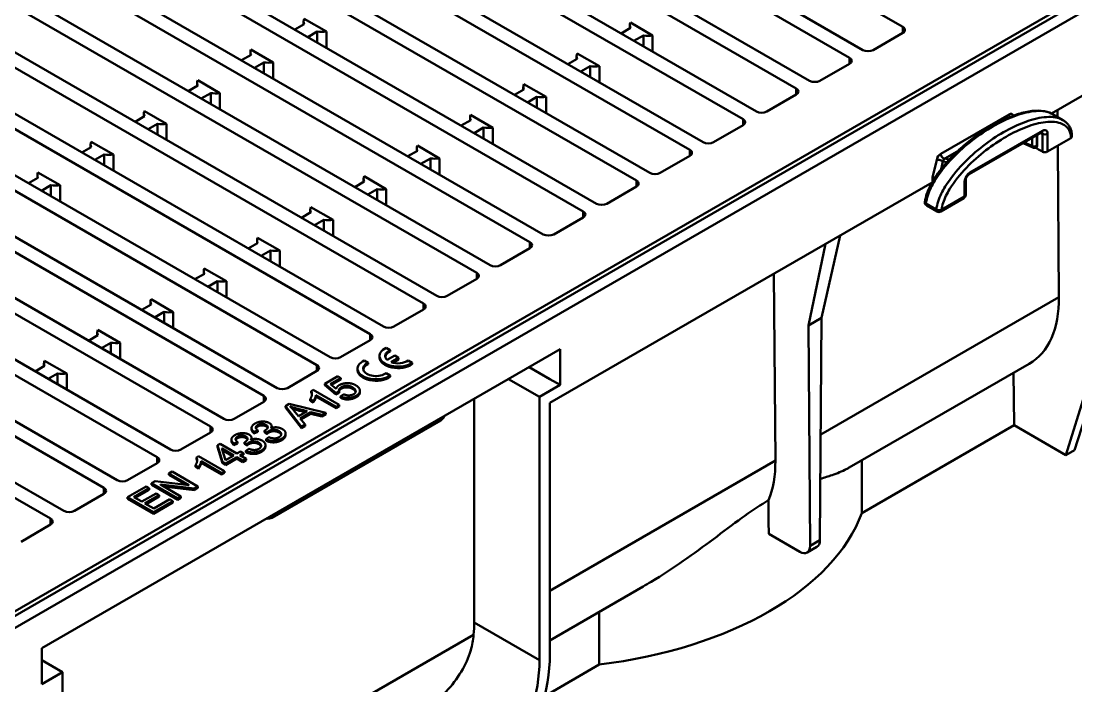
# Model space of a CAD drawing. Header units: millimetres. Extents: x 0 to 2100, y 0 to 1485.
# Drawn here: x 1287.9 to 1431.7, y 314.6 to 405.3 of the extents above; entities that cross this region are included whole.
import ezdxf

# ---------------------------------------------------------------- set-up
doc = ezdxf.new("R2010")
doc.units = ezdxf.units.MM
doc.header["$LTSCALE"] = 5
doc.layers.add('Sichtbar (ISO)', color=7, linetype='Continuous', lineweight=50)
doc.layers.add('Sichtbar schmal (ISO)', color=7, linetype='Continuous', lineweight=50)

msp = doc.modelspace()

# ---------------------------------------------------------------- linework, layer by layer
at = {"layer": 'Sichtbar (ISO)'}
for p, q in [((1278.612, 319.929), (1985.012, 727.769)), ((1278.648, 319.337), (1985.754, 727.586)), ((1280.062, 318.521), (1987.169, 726.769)), ((1428.384, 392.724), (1843.427, 632.349)), ((1343.19, 442.006), (1408.102, 404.529)), ((1402.658, 401.386), (1337.745, 438.863)), ((1335.926, 437.813), (1400.839, 400.335)), ((1395.394, 397.192), (1330.481, 434.669)), ((1328.662, 433.619), (1393.575, 396.142)), ((1388.13, 392.998), (1323.218, 430.475)), ((1321.399, 429.425), (1386.311, 391.948)), ((1380.866, 388.804), (1315.954, 426.282)), ((1314.135, 425.231), (1379.047, 387.754)), ((1373.603, 384.611), (1308.69, 422.088)), ((1306.871, 421.038), (1371.784, 383.561)), ((1366.339, 380.417), (1301.427, 417.894)), ((1299.608, 416.844), (1364.52, 379.367)), ((1359.075, 376.223), (1294.163, 413.701)), ((1292.344, 412.65), (1357.256, 375.173)), ((1351.812, 372.03), (1286.899, 409.507)), ((1285.08, 408.457), (1349.993, 370.979)), ((1277.816, 404.263), (1342.729, 366.786)), ((1344.548, 367.836), (1279.635, 405.313)), ((1325.185, 404.177), (1326.473, 404.921)), ((1326.388, 404.871), (1326.388, 405.294)), ((1326.463, 405.644), (1329.494, 403.894)), ((1370.962, 404.397), (1369.675, 403.653)), ((1370.877, 404.348), (1370.877, 404.771)), ((1370.952, 405.121), (1373.984, 403.37)), ((1326.953, 403.156), (1328.241, 403.9)), ((1328.241, 402.413), (1328.241, 403.9)), ((1329.494, 403.894), (1329.494, 401.689)), ((1372.73, 403.376), (1371.442, 402.633)), ((1372.73, 401.889), (1372.73, 403.376)), ((1373.984, 403.37), (1373.984, 401.166)), ((1408.102, 403.713), (1404.072, 401.386)), ((1319.199, 401.451), (1322.231, 399.7)), ((1270.553, 400.069), (1335.465, 362.592)), ((1337.284, 363.642), (1272.372, 401.119)), ((1317.922, 399.983), (1319.209, 400.727)), ((1319.124, 400.678), (1319.124, 401.1)), ((1363.699, 400.203), (1362.411, 399.46)), ((1363.614, 400.154), (1363.614, 400.577)), ((1363.688, 400.927), (1366.72, 399.177)), ((1319.689, 398.963), (1320.977, 399.706)), ((1320.977, 398.219), (1320.977, 399.706)), ((1322.231, 399.7), (1322.231, 397.496)), ((1365.466, 399.183), (1364.179, 398.439)), ((1365.466, 397.696), (1365.466, 399.183)), ((1366.72, 399.177), (1366.72, 396.972)), ((1400.839, 399.519), (1396.808, 397.192)), ((1311.935, 397.257), (1314.967, 395.506)), ((1263.289, 395.875), (1328.201, 358.398)), ((1330.02, 359.448), (1265.108, 396.926)), ((1310.658, 395.79), (1311.946, 396.533)), ((1311.861, 396.484), (1311.861, 396.907)), ((1356.435, 396.01), (1355.147, 395.266)), ((1356.35, 395.96), (1356.35, 396.383)), ((1356.424, 396.733), (1359.456, 394.983)), ((1312.426, 394.769), (1313.713, 395.513)), ((1313.713, 394.026), (1313.713, 395.513)), ((1314.967, 395.506), (1314.967, 393.302)), ((1358.203, 394.989), (1356.915, 394.245)), ((1358.203, 393.502), (1358.203, 394.989)), ((1359.456, 394.983), (1359.456, 392.778)), ((1393.575, 395.325), (1389.544, 392.998)), ((1304.671, 393.063), (1307.703, 391.313)), ((1429.219, 392.246), (1429.212, 393.202)), ((1256.025, 391.682), (1320.938, 354.205)), ((1322.757, 355.255), (1257.844, 392.732)), ((1303.394, 391.596), (1304.682, 392.339)), ((1304.597, 392.29), (1304.597, 392.713)), ((1305.162, 390.575), (1306.45, 391.319)), ((1306.45, 389.832), (1306.45, 391.319)), ((1307.703, 391.313), (1307.703, 389.108)), ((1349.171, 391.816), (1347.884, 391.072)), ((1349.086, 391.767), (1349.086, 392.189)), ((1349.161, 392.539), (1352.192, 390.789)), ((1429.93, 391.835), (1428.516, 392.652)), ((1350.939, 390.795), (1349.651, 390.052)), ((1350.939, 389.308), (1350.939, 390.795)), ((1352.192, 390.789), (1352.192, 388.585)), ((1386.311, 391.131), (1382.281, 388.804)), ((1417.137, 384.428), (1427.037, 390.144)), ((1315.493, 351.061), (1250.581, 388.538)), ((1297.333, 388.097), (1297.333, 388.519)), ((1297.408, 388.869), (1300.439, 387.119)), ((1425.832, 388.062), (1424.506, 388.682)), ((1426.433, 389.795), (1426.433, 388.331)), ((1427.847, 387.515), (1431.002, 389.336)), ((1248.762, 387.488), (1313.674, 350.011)), ((1296.131, 387.402), (1297.418, 388.146)), ((1297.898, 386.382), (1299.186, 387.125)), ((1299.186, 385.638), (1299.186, 387.125)), ((1300.439, 387.119), (1300.439, 384.914)), ((1341.908, 387.622), (1340.62, 386.879)), ((1341.822, 387.573), (1341.822, 387.996)), ((1341.897, 388.346), (1344.929, 386.595)), ((1426.219, 388.047), (1426.414, 387.934)), ((1426.329, 388.102), (1426.294, 388.082)), ((1429.406, 367.675), (1429.249, 388.324)), ((1343.675, 386.601), (1342.388, 385.858)), ((1343.675, 385.114), (1343.675, 386.601)), ((1344.929, 386.595), (1344.929, 384.391)), ((1379.047, 386.938), (1375.017, 384.611)), ((1308.229, 346.867), (1243.317, 384.345)), ((1290.069, 383.903), (1290.069, 384.326)), ((1290.144, 384.676), (1293.176, 382.925)), ((1334.633, 384.152), (1337.665, 382.402)), ((1241.498, 383.294), (1306.41, 345.817)), ((1288.867, 383.209), (1290.155, 383.952)), ((1290.635, 382.188), (1291.922, 382.931)), ((1291.922, 381.444), (1291.922, 382.931)), ((1293.176, 382.925), (1293.176, 380.721)), ((1334.644, 383.428), (1333.356, 382.685)), ((1334.559, 383.379), (1334.559, 383.802)), ((1359.965, 353.222), (1412.092, 383.317)), ((1371.784, 382.744), (1367.753, 380.417)), ((1416.68, 381.595), (1416.68, 383.636)), ((1336.412, 382.408), (1335.124, 381.664)), ((1336.412, 380.921), (1336.412, 382.408)), ((1337.665, 382.402), (1337.665, 380.197)), ((1300.966, 342.674), (1236.053, 380.151)), ((1327.37, 379.958), (1330.401, 378.208)), ((1412.775, 379.341), (1411.361, 380.157)), ((1413.275, 379.341), (1416.43, 381.162)), ((1234.234, 379.101), (1299.147, 341.623)), ((1327.38, 379.235), (1326.092, 378.491)), ((1327.295, 379.185), (1327.295, 379.608)), ((1364.52, 378.55), (1360.49, 376.223)), ((1329.148, 378.214), (1327.86, 377.471)), ((1329.148, 376.727), (1329.148, 378.214)), ((1330.401, 378.208), (1330.401, 376.003)), ((1293.702, 338.48), (1228.789, 375.957)), ((1320.106, 375.765), (1323.138, 374.014)), ((1399.553, 376.078), (1397.034, 364.826)), ((1226.97, 374.907), (1291.883, 337.43)), ((1320.116, 375.041), (1318.829, 374.297)), ((1320.031, 374.992), (1320.031, 375.415)), ((1357.256, 374.357), (1353.226, 372.03)), ((1395.233, 363.786), (1397.562, 374.929)), ((1321.884, 374.02), (1320.596, 373.277)), ((1321.884, 372.533), (1321.884, 374.02)), ((1323.138, 374.014), (1323.138, 371.81)), ((1312.768, 370.798), (1312.768, 371.221)), ((1312.842, 371.571), (1315.874, 369.821)), ((1312.853, 370.847), (1311.565, 370.104)), ((1314.62, 369.827), (1313.333, 369.083)), ((1314.62, 368.34), (1314.62, 369.827)), ((1315.874, 369.821), (1315.874, 367.616)), ((1349.993, 370.163), (1345.962, 367.836)), ((1390.727, 345.344), (1390.533, 370.87)), ((1305.504, 366.604), (1305.504, 367.027)), ((1305.578, 367.377), (1308.61, 365.627)), ((1305.589, 366.654), (1304.301, 365.91)), ((1307.357, 365.633), (1306.069, 364.889)), ((1307.357, 364.146), (1307.357, 365.633)), ((1308.61, 365.627), (1308.61, 363.422)), ((1342.729, 365.969), (1338.698, 363.642)), ((1397.034, 364.826), (1395.233, 363.786)), ((1397.034, 364.826), (1396.805, 334.483)), ((1298.24, 362.411), (1298.24, 362.833)), ((1298.315, 363.183), (1301.346, 361.433)), ((1395.462, 333.708), (1395.233, 363.786)), ((1298.325, 362.46), (1297.038, 361.716)), ((1300.093, 361.439), (1298.805, 360.696)), ((1300.093, 359.952), (1300.093, 361.439)), ((1301.346, 361.433), (1301.346, 359.229)), ((1335.465, 361.776), (1331.435, 359.448)), ((1290.668, 319.746), (1361.379, 360.57)), ((1338.201, 360.437), (1337.664, 360.748)), ((1338.804, 359.681), (1337.774, 359.087)), ((1338.201, 360.233), (1338.201, 360.437)), ((1339.342, 359.371), (1338.804, 359.681)), ((1361.379, 360.57), (1361.379, 355.671)), ((1291.062, 358.266), (1289.774, 357.523)), ((1290.976, 358.217), (1290.976, 358.64)), ((1291.051, 358.99), (1294.083, 357.239)), ((1335.196, 358.702), (1334.658, 359.013)), ((1335.196, 358.498), (1335.196, 358.702)), ((1336.746, 359.425), (1336.746, 359.629)), ((1338.312, 358.776), (1339.342, 359.371)), ((1339.342, 359.167), (1338.542, 358.705)), ((1339.342, 359.167), (1339.342, 359.371)), ((1341.189, 358.712), (1340.651, 359.023)), ((1341.189, 358.508), (1341.189, 358.712)), ((1425.351, 358.57), (1400.807, 344.4)), ((1292.829, 357.246), (1291.542, 356.502)), ((1292.829, 355.759), (1292.829, 357.246)), ((1294.083, 357.239), (1294.083, 355.035)), ((1328.201, 357.582), (1324.171, 355.255)), ((1329.285, 355.842), (1331.04, 356.855)), ((1331.04, 356.855), (1331.46, 356.612)), ((1333.74, 357.69), (1333.74, 357.894)), ((1338.184, 356.977), (1337.646, 357.288)), ((1338.184, 356.773), (1338.184, 356.977)), ((1359.965, 356.488), (1357.137, 358.121)), ((1423.273, 350.173), (1423.218, 357.339)), ((1330.759, 354.592), (1329.285, 355.842)), ((1329.285, 355.638), (1329.285, 355.842)), ((1330.759, 354.388), (1329.285, 355.638)), ((1331.46, 356.612), (1330.051, 355.799)), ((1330.051, 355.799), (1330.804, 355.144)), ((1331.46, 356.408), (1330.192, 355.676)), ((1331.46, 356.408), (1331.46, 356.612)), ((1358.551, 354.038), (1354.308, 356.488)), ((1361.379, 355.671), (1358.551, 354.038)), ((1361.379, 355.671), (1359.965, 356.488)), ((1434.411, 355.787), (1431.502, 346.759)), ((1327.417, 354.838), (1327.698, 355)), ((1327.417, 354.634), (1327.417, 354.838)), ((1327.698, 355), (1331.253, 352.948)), ((1330.82, 352.698), (1328.054, 354.295)), ((1328.054, 354.091), (1328.054, 354.295)), ((1330.82, 352.494), (1328.054, 354.091)), ((1331.218, 354.801), (1330.759, 354.592)), ((1331.218, 354.597), (1330.759, 354.388)), ((1330.759, 354.388), (1330.759, 354.592)), ((1331.218, 354.597), (1331.218, 354.801)), ((1331.428, 354.12), (1331.848, 354.403)), ((1331.428, 353.915), (1331.428, 354.12)), ((1334.061, 354.668), (1334.061, 354.872)), ((1358.551, 354.038), (1358.551, 318.113)), ((1430.344, 346.09), (1433.092, 355.025)), ((1320.938, 353.388), (1316.907, 351.061)), ((1323.924, 352.799), (1324.428, 353.09)), ((1326.102, 349.974), (1323.924, 352.799)), ((1323.924, 352.594), (1323.924, 352.799)), ((1326.102, 349.77), (1323.924, 352.594)), ((1324.428, 353.09), (1329.405, 351.881)), ((1324.528, 352.722), (1324.541, 352.73)), ((1324.541, 352.711), (1324.541, 352.73)), ((1327.705, 353.489), (1327.285, 353.732)), ((1327.285, 353.527), (1327.285, 353.732)), ((1327.705, 353.285), (1327.285, 353.527)), ((1327.705, 353.285), (1327.705, 353.489)), ((1331.253, 352.948), (1330.82, 352.698)), ((1331.253, 352.744), (1330.82, 352.494)), ((1330.82, 352.494), (1330.82, 352.698)), ((1331.253, 352.744), (1331.253, 352.948)), ((1349.641, 323.256), (1349.641, 353.793)), ((1359.965, 353.222), (1359.965, 318.929)), ((1325.672, 351.397), (1325.006, 352.237)), ((1326.871, 352.09), (1325.672, 351.397)), ((1327.385, 351.957), (1325.911, 351.106)), ((1325.911, 351.106), (1326.596, 350.259)), ((1327.385, 351.753), (1326.024, 350.967)), ((1328.878, 351.576), (1327.385, 351.957)), ((1327.385, 351.753), (1327.385, 351.957)), ((1328.878, 351.372), (1327.385, 351.753)), ((1329.405, 351.881), (1328.878, 351.576)), ((1329.405, 351.676), (1328.878, 351.372)), ((1328.878, 351.372), (1328.878, 351.576)), ((1329.405, 351.676), (1329.405, 351.881)), ((1319.288, 349.599), (1319.288, 349.804)), ((1321.933, 349.787), (1321.943, 349.782)), ((1322.027, 349.853), (1322.027, 350.057)), ((1345.089, 350.827), (1322.101, 337.555)), ((1326.596, 350.259), (1326.102, 349.974)), ((1326.596, 350.055), (1326.102, 349.77)), ((1326.102, 349.77), (1326.102, 349.974)), ((1326.596, 350.055), (1326.596, 350.259)), ((1402.514, 338.187), (1423.273, 350.173)), ((1423.273, 350.173), (1430.344, 346.09)), ((1313.674, 349.194), (1309.643, 346.867)), ((1316.541, 348.013), (1316.541, 348.218)), ((1319.186, 348.201), (1319.196, 348.196)), ((1319.28, 348.267), (1319.28, 348.471)), ((1320.126, 349.476), (1319.613, 349.268)), ((1320.126, 349.271), (1319.613, 349.064)), ((1319.613, 349.064), (1319.613, 349.268)), ((1320.126, 349.271), (1320.126, 349.476)), ((1321.38, 349.181), (1321.051, 349.431)), ((1321.051, 349.227), (1321.051, 349.431)), ((1321.38, 348.977), (1321.051, 349.227)), ((1321.267, 348.261), (1321.642, 348.548)), ((1321.267, 348.057), (1321.267, 348.261)), ((1321.38, 348.977), (1321.38, 349.181)), ((1323.924, 348.858), (1323.924, 349.062)), ((1314.639, 347.438), (1314.998, 347.645)), ((1315.321, 345.186), (1314.639, 347.438)), ((1314.639, 347.234), (1314.639, 347.438)), ((1315.321, 344.982), (1314.639, 347.234)), ((1314.998, 347.645), (1317.289, 346.322)), ((1315.246, 346.986), (1315.256, 346.992)), ((1315.747, 345.432), (1315.246, 346.986)), ((1315.256, 346.992), (1316.853, 346.07)), ((1315.256, 346.956), (1315.256, 346.992)), ((1316.676, 345.968), (1315.323, 346.749)), ((1317.379, 347.89), (1316.866, 347.682)), ((1317.379, 347.685), (1316.866, 347.478)), ((1316.866, 347.478), (1316.866, 347.682)), ((1317.379, 347.685), (1317.379, 347.89)), ((1318.633, 347.595), (1318.304, 347.845)), ((1318.304, 347.641), (1318.304, 347.845)), ((1318.633, 347.391), (1318.304, 347.641)), ((1318.52, 346.675), (1318.895, 346.962)), ((1318.633, 347.391), (1318.633, 347.595)), ((1321.177, 347.272), (1321.177, 347.476)), ((1431.502, 346.759), (1430.344, 346.09)), ((1311.759, 345.798), (1312.041, 345.96)), ((1311.759, 345.594), (1311.759, 345.798)), ((1312.041, 345.96), (1315.596, 343.908)), ((1317.253, 345.839), (1315.722, 344.955)), ((1317.253, 345.635), (1315.722, 344.75)), ((1316.853, 346.07), (1315.747, 345.432)), ((1318.097, 345.352), (1317.253, 345.839)), ((1317.253, 345.635), (1317.253, 345.839)), ((1318.097, 345.148), (1317.253, 345.635)), ((1317.289, 346.322), (1317.764, 346.597)), ((1318.165, 346.365), (1317.69, 346.091)), ((1317.69, 346.091), (1318.533, 345.604)), ((1317.764, 346.597), (1318.165, 346.365)), ((1318.165, 346.161), (1317.866, 345.989)), ((1318.533, 345.604), (1318.097, 345.352)), ((1318.533, 345.4), (1318.097, 345.148)), ((1318.097, 345.148), (1318.097, 345.352)), ((1318.165, 346.161), (1318.165, 346.365)), ((1318.52, 346.471), (1318.52, 346.675)), ((1318.533, 345.4), (1318.533, 345.604)), ((1402.514, 338.187), (1402.514, 345.385)), ((1306.41, 345.001), (1302.38, 342.674)), ((1307.994, 343.602), (1308.44, 343.859)), ((1308.44, 343.859), (1311.976, 341.818)), ((1312.047, 344.449), (1311.627, 344.691)), ((1311.627, 344.487), (1311.627, 344.691)), ((1312.047, 344.245), (1311.627, 344.487)), ((1312.047, 344.245), (1312.047, 344.449)), ((1315.162, 343.658), (1312.396, 345.255)), ((1312.396, 345.051), (1312.396, 345.255)), ((1315.162, 343.454), (1312.396, 345.051)), ((1315.596, 343.908), (1315.162, 343.658)), ((1315.722, 344.955), (1315.321, 345.186)), ((1315.321, 344.982), (1315.321, 345.186)), ((1315.722, 344.75), (1315.321, 344.982)), ((1315.596, 343.704), (1315.596, 343.908)), ((1315.722, 344.75), (1315.722, 344.955)), ((1305.658, 342.253), (1306.136, 342.529)), ((1306.136, 342.529), (1310.761, 341.993)), ((1310.771, 341.999), (1307.994, 343.602)), ((1307.994, 343.398), (1307.994, 343.602)), ((1310.343, 342.042), (1307.994, 343.398)), ((1315.596, 343.704), (1315.162, 343.454)), ((1315.162, 343.454), (1315.162, 343.658)), ((1302.362, 340.35), (1304.921, 341.827)), ((1305.338, 341.587), (1303.247, 340.379)), ((1305.338, 341.383), (1303.424, 340.277)), ((1304.921, 341.827), (1305.338, 341.587)), ((1305.338, 341.383), (1305.338, 341.587)), ((1309.193, 340.212), (1305.658, 342.253)), ((1305.658, 342.049), (1305.658, 342.253)), ((1309.193, 340.007), (1305.658, 342.049)), ((1306.87, 342.076), (1306.86, 342.07)), ((1306.86, 342.07), (1309.636, 340.467)), ((1311.494, 341.54), (1306.87, 342.076)), ((1306.87, 342.064), (1306.87, 342.076)), ((1311.494, 341.336), (1307.288, 341.823)), ((1310.761, 341.993), (1310.771, 341.999)), ((1311.976, 341.818), (1311.494, 341.54)), ((1311.976, 341.614), (1311.494, 341.336)), ((1311.494, 341.336), (1311.494, 341.54)), ((1311.976, 341.614), (1311.976, 341.818)), ((1299.147, 340.807), (1295.116, 338.48)), ((1305.897, 338.308), (1302.362, 340.35)), ((1302.362, 340.146), (1302.362, 340.35)), ((1305.897, 338.104), (1302.362, 340.146)), ((1303.247, 340.379), (1304.33, 339.754)), ((1304.33, 339.754), (1306.285, 340.883)), ((1306.705, 340.641), (1304.75, 339.512)), ((1304.75, 339.512), (1305.946, 338.822)), ((1306.705, 340.437), (1304.927, 339.41)), ((1308.537, 339.833), (1305.897, 338.308)), ((1308.537, 339.629), (1305.897, 338.104)), ((1305.946, 338.822), (1308.117, 340.075)), ((1306.285, 340.883), (1306.705, 340.641)), ((1306.705, 340.437), (1306.705, 340.641)), ((1308.117, 340.075), (1308.537, 339.833)), ((1308.537, 339.629), (1308.537, 339.833)), ((1309.636, 340.467), (1309.193, 340.212)), ((1309.636, 340.263), (1309.193, 340.007)), ((1309.193, 340.007), (1309.193, 340.212)), ((1309.636, 340.263), (1309.636, 340.467)), ((1305.897, 338.104), (1305.897, 338.308)), ((1291.883, 336.613), (1287.852, 334.286)), ((1389.817, 335.348), (1394.06, 332.898)), ((1396.382, 333.563), (1395.056, 332.797)), ((1372.71, 328.178), (1359.965, 320.82)), ((1366.702, 317.511), (1366.702, 324.709)), ((1290.668, 314.847), (1290.668, 319.746)), ((1290.668, 318.113), (1293.497, 316.48)), ((1359.27, 313.221), (1366.702, 317.511)), ((1293.497, 316.48), (1290.668, 314.847)), ((1293.497, 280.554), (1293.497, 316.48))]:
    msp.add_line(p, q, dxfattribs=at)
for centre, radius, start, end in [((1426.044, 388.515), 0.5, 244.94285, 300), ((1416.18, 381.595), 0.5, 300, 0), ((1411.611, 380.59), 0.5, 172.97164, 240), ((1413.025, 379.774), 0.5, 240, 300), ((1344.589, 351.693), 1, 300, 345), ((1321.601, 338.421), 1, 255, 300)]:
    msp.add_arc(centre, radius, start, end, dxfattribs=at)
for centre, major_axis, ratio, start_param, end_param in [((1328.888, 405.294), (-2.5, 0), 0.5773503, 6.0381997, 6.5449847), ((1373.377, 404.771), (-2.5, 0), 0.5773503, 6.0381997, 6.5449847), ((1407.395, 404.121), (1, 0), 0.5773503, 5.4977871, 7.0685835), ((1328.888, 405.294), (-2.5, 0), 0.5773503, 1.3089969, 1.8157819), ((1373.377, 404.771), (-2.5, 0), 0.5773503, 1.3089969, 1.8157819), ((1321.624, 401.1), (-2.5, 0), 0.5773503, 6.0381997, 6.5449847), ((1403.365, 401.794), (1, 0), 0.5773503, 3.9269908, 5.4977871), ((1366.114, 400.577), (-2.5, 0), 0.5773503, 6.0381997, 6.5449847), ((1400.132, 399.927), (1, 0), 0.5773503, 5.4977871, 7.0685835), ((1321.624, 401.1), (-2.5, 0), 0.5773503, 1.3089969, 1.8157819), ((1366.114, 400.577), (-2.5, 0), 0.5773503, 1.3089969, 1.8157819), ((1314.361, 396.907), (-2.5, 0), 0.5773503, 6.0381997, 6.5449847), ((1396.101, 397.6), (1, 0), 0.5773503, 3.9269908, 5.4977871), ((1358.85, 396.383), (-2.5, 0), 0.5773503, 6.0381997, 6.5449847), ((1392.868, 395.733), (1, 0), 0.5773503, 5.4977871, 7.0685835), ((1314.361, 396.907), (-2.5, 0), 0.5773503, 1.3089969, 1.8157819), ((1358.85, 396.383), (-2.5, 0), 0.5773503, 1.3089969, 1.8157819), ((1307.097, 392.713), (-2.5, 0), 0.5773503, 6.0381997, 6.5449847), ((1388.837, 393.406), (1, 0), 0.5773503, 3.9269908, 5.4977871), ((1307.097, 392.713), (-2.5, 0), 0.5773503, 1.3089969, 1.8157819), ((1351.586, 392.189), (-2.5, 0), 0.5773503, 6.0381997, 6.5449847), ((1385.604, 391.54), (1, 0), 0.5773503, 5.4977871, 7.0685835), ((1351.586, 392.189), (-2.5, 0), 0.5773503, 1.3089969, 1.8157819), ((1299.833, 388.519), (-2.5, 0), 0.5773503, 6.0381997, 6.5449847), ((1381.574, 389.213), (1, 0), 0.5773503, 3.9269908, 5.4977871), ((1431.002, 389.744), (-0.25, -0.433), 0.5773503, 0.7853982, 0.8620248), ((1299.833, 388.519), (-2.5, 0), 0.5773503, 1.3089969, 1.8157819), ((1344.322, 387.996), (-2.5, 0), 0.5773503, 6.0381997, 6.5449847), ((1378.34, 387.346), (1, 0), 0.5773503, 5.4977871, 7.0685835), ((1426.079, 388.535), (0.25, -0.433), 0.5773503, 0, 0.7853982), ((1426.414, 388.342), (3.377, -1.971), 0.0902815, 4.7650386, 4.9812689), ((1427.494, 387.719), (0.5, 0), 0.5773503, 4.7078928, 5.4977871), ((1344.322, 387.996), (-2.5, 0), 0.5773503, 1.3089969, 1.8157819), ((1292.569, 384.326), (-2.5, 0), 0.5773503, 6.0381997, 6.5449847), ((1337.059, 383.802), (-2.5, 0), 0.5773503, 6.0381997, 6.5449847), ((1374.31, 385.019), (1, 0), 0.5773503, 3.9269908, 5.4977871), ((1292.569, 384.326), (-2.5, 0), 0.5773503, 1.3089969, 1.8157819), ((1371.077, 383.152), (1, 0), 0.5773503, 5.4977871, 7.0685835), ((1337.059, 383.802), (-2.5, 0), 0.5773503, 1.3089969, 1.8157819), ((1329.795, 379.608), (-2.5, 0), 0.5773503, 6.0381997, 6.5449847), ((1367.046, 380.825), (1, 0), 0.5773503, 3.9269908, 5.4977871), ((1363.813, 378.959), (1, 0), 0.5773503, 5.4977871, 7.0685835), ((1329.795, 379.608), (-2.5, 0), 0.5773503, 1.3089969, 1.8157819), ((1322.531, 375.415), (-2.5, 0), 0.5773503, 6.0381997, 6.5449847), ((1359.782, 376.632), (1, 0), 0.5773503, 3.9269908, 5.4977871), ((1356.549, 374.765), (1, 0), 0.5773503, 5.4977871, 7.0685835), ((1322.531, 375.415), (-2.5, 0), 0.5773503, 1.3089969, 1.8157819), ((1315.268, 371.221), (-2.5, 0), 0.5773503, 6.0381997, 6.5449847), ((1352.519, 372.438), (1, 0), 0.5773503, 3.9269908, 5.4977871), ((1315.268, 371.221), (-2.5, 0), 0.5773503, 1.3089969, 1.8157819), ((1349.285, 370.571), (1, 0), 0.5773503, 5.4977871, 7.0685835), ((1308.004, 367.027), (-2.5, 0), 0.5773503, 6.0381997, 6.5449847), ((1345.255, 368.244), (1, 0), 0.5773503, 3.9269908, 5.4977871), ((1415.263, 375.84), (-10.13, 17.245), 0.5722902, 3.1373048, 3.922703), ((1308.004, 367.027), (-2.5, 0), 0.5773503, 1.3089969, 1.8157819), ((1342.022, 366.377), (1, 0), 0.5773503, 5.4977871, 7.0685835), ((1300.74, 362.833), (-2.5, 0), 0.5773503, 6.0381997, 6.5449847), ((1334.758, 362.184), (1, 0), 0.5773503, 5.4977871, 7.0685835), ((1337.991, 364.05), (1, 0), 0.5773503, 3.9269908, 5.4977871), ((1300.74, 362.833), (-2.5, 0), 0.5773503, 1.3089969, 1.8157819), ((1339.251, 359.629), (-2.505, 0), 0.5773503, 5.3986285, 8.7385385), ((1339.251, 359.629), (-1.75, 0), 0.5773503, 5.3555865, 6.8495106), ((1339.251, 359.425), (-1.75, 0), 0.5773503, 5.3555865, 6.1819975), ((1293.476, 358.64), (-2.5, 0), 0.5773503, 6.0381997, 6.5449847), ((1327.494, 357.99), (1, 0), 0.5773503, 5.4977871, 7.0685835), ((1330.728, 359.857), (1, 0), 0.5773503, 3.9269908, 5.4977871), ((1336.246, 357.894), (-2.505, 0), 0.5773503, 5.3986212, 8.7385458), ((1336.246, 357.894), (-1.75, 0), 0.5773503, 5.355576, 8.7815909), ((1336.246, 357.69), (-1.75, 0), 0.5773503, 5.355576, 6.1819975), ((1339.251, 359.425), (-2.505, 0), 0.5773503, 0, 2.4553532), ((1339.251, 359.629), (-1.75, 0), 0.5773503, 1.004471, 2.4983951), ((1293.476, 358.64), (-2.5, 0), 0.5773503, 1.3089969, 1.8157819), ((1336.246, 357.69), (-2.505, 0), 0.5773503, 0, 2.4553605), ((1320.231, 353.796), (1, 0), 0.5773503, 5.4977871, 7.0685835), ((1323.464, 355.663), (1, 0), 0.5773503, 3.9269908, 5.4977871), ((1316.2, 351.469), (1, 0), 0.5773503, 3.9269908, 5.4977871), ((1312.967, 349.603), (1, 0), 0.5773503, 5.4977871, 7.0685835), ((1308.936, 347.276), (1, 0), 0.5773503, 3.9269908, 5.4977871), ((1305.703, 345.409), (1, 0), 0.5773503, 5.4977871, 7.0685835), ((1376.585, 353.509), (-10.13, 17.245), 0.5722902, 3.546271, 3.922703), ((1301.673, 343.082), (1, 0), 0.5773503, 3.9269908, 5.4977871), ((1298.439, 341.215), (1, 0), 0.5773503, 5.4977871, 7.0685835), ((1357.03, 341.965), (-33.026, 4331.656), 0.007557, 4.7108038, 4.7118637), ((1294.409, 338.888), (1, 0), 0.5773503, 3.9269908, 5.4977871), ((1357.03, 343.771), (46.5, 0), 0.5773503, 4.9219003, 6.073674), ((1291.176, 337.021), (1, 0), 0.5773503, 5.4977871, 7.0685835), ((1395.391, 335.3), (0.987, -1.74), 0.5823664, 0.0044401, 0.7898383), ((1394.047, 334.524), (1.013, -1.725), 0.5722902, 5.4934993, 7.0642956), ((1335.499, 315.091), (10, 17.321), 0.5773503, 5.3976197, 5.4977871), ((1344.409, 309.948), (-11, -19.053), 0.5773503, 0.7853982, 2.3561945), ((1344.409, 309.948), (10, 17.321), 0.5773503, 3.9269908, 5.4977871)]:
    msp.add_ellipse(centre, major_axis=major_axis, ratio=ratio, start_param=start_param, end_param=end_param, dxfattribs=at)
for points, degree, knots in [([(1411.115, 380.651), (1411.162, 381.035), (1411.262, 381.426), (1411.478, 382.047), (1411.574, 382.281), (1411.805, 382.788), (1411.945, 383.058), (1412.28, 383.65), (1412.481, 383.969), (1412.962, 384.674), (1413.248, 385.054), (1413.934, 385.899), (1414.34, 386.352), (1415.304, 387.348), (1415.868, 387.873), (1417.064, 388.895), (1417.697, 389.384), (1418.972, 390.282), (1419.614, 390.691), (1420.901, 391.426), (1421.545, 391.753), (1422.829, 392.315), (1423.469, 392.552), (1424.422, 392.824), (1424.738, 392.901), (1425.354, 393.019), (1425.654, 393.063), (1426.398, 393.125), (1426.839, 393.123), (1427.486, 393.03), (1427.699, 392.984), (1428.116, 392.851), (1428.321, 392.765), (1428.516, 392.652)], 3, [0.1003729, 0.1003729, 0.1003729, 0.1003729, 0.2176791, 0.2176791, 0.2901506, 0.2901506, 0.3771174, 0.3771174, 0.4858295, 0.4858295, 0.6262242, 0.6262242, 0.8115289, 0.8115289, 1.0561828, 1.0561828, 1.3230818, 1.3230818, 1.5899808, 1.5899808, 1.8568797, 1.8568797, 2.1237787, 2.1237787, 2.2572282, 2.2572282, 2.3852618, 2.3852618, 2.5773122, 2.5773122, 2.6733374, 2.6733374, 2.7693626, 2.7693626, 2.7693626, 2.7693626]), ([(1431.172, 389.721), (1431.162, 389.92), (1431.135, 390.112), (1431.046, 390.474), (1430.985, 390.644), (1430.832, 390.958), (1430.741, 391.101), (1430.537, 391.359), (1430.425, 391.473), (1430.186, 391.674), (1430.06, 391.76), (1429.93, 391.835)], 3, [0.06778385, 0.06778385, 0.06778385, 0.06778385, 0.13165868, 0.13165868, 0.19553351, 0.19553351, 0.25940834, 0.25940834, 0.32328317, 0.32328317, 0.387158, 0.387158, 0.387158, 0.387158]), ([(1427.107, 390.173), (1427.107, 390.173), (1427.106, 390.173), (1427.1, 390.172), (1427.092, 390.17), (1427.069, 390.161), (1427.054, 390.154), (1427.037, 390.144)], 3, [5.90269679, 5.90269679, 5.90269679, 5.90269679, 5.96902604, 5.96902604, 6.12610567, 6.12610567, 6.28318531, 6.28318531, 6.28318531, 6.28318531]), ([(1431.172, 389.721), (1431.174, 389.673), (1431.172, 389.626), (1431.154, 389.53), (1431.137, 389.482), (1431.09, 389.405), (1431.063, 389.375), (1431.029, 389.353)], 3, [-0.04548585, -0.04548585, -0.04548585, -0.04548585, -0.030738804, -0.030738804, -0.014200991, -0.014200991, 0, 0, 0, 0]), ([(1427.14, 387.524), (1427.153, 387.517), (1427.166, 387.511), (1427.235, 387.478), (1427.305, 387.454), (1427.416, 387.434), (1427.454, 387.43), (1427.491, 387.43)], 3, [0.33869025, 0.33869025, 0.33869025, 0.33869025, 0.343869879, 0.343869879, 0.365648367, 0.365648367, 0.376577512, 0.376577512, 0.376577512, 0.376577512]), ([(1417.137, 384.428), (1417.114, 384.415), (1417.087, 384.397), (1417.028, 384.348), (1416.995, 384.317), (1416.929, 384.243), (1416.895, 384.2), (1416.831, 384.105), (1416.802, 384.053), (1416.751, 383.948), (1416.731, 383.896), (1416.701, 383.797), (1416.691, 383.752), (1416.682, 383.683), (1416.68, 383.658), (1416.68, 383.636)], 3, [0, 0, 0, 0, 0.2067237, 0.2067237, 0.4301851, 0.4301851, 0.6692397, 0.6692397, 0.9172141, 0.9172141, 1.1648786, 1.1648786, 1.4025425, 1.4025425, 1.5707963, 1.5707963, 1.5707963, 1.5707963]), ([(1326.628, 351.949), (1325.274, 352.302), (1324.974, 352.386), (1324.841, 352.428)], 2, [0.0797906, 0.0797906, 0.0797906, 1, 1.4961873, 1.4961873, 1.4961873]), ([(1323.924, 348.858), (1323.924, 348.828), (1323.879, 348.415), (1323.391, 348.133)], 2, [0.9202454, 0.9202454, 0.9202454, 1, 2, 2, 2]), ([(1321.177, 347.272), (1321.177, 347.242), (1321.132, 346.829), (1320.644, 346.547)], 2, [0.9202454, 0.9202454, 0.9202454, 1, 2, 2, 2]), ([(1396.869, 342.859), (1397.429, 343.034), (1397.956, 343.201), (1399.171, 343.623), (1399.821, 343.883), (1400.54, 344.251), (1400.676, 344.324), (1400.807, 344.4)], 3, [9.9258127, 9.9258127, 9.9258127, 9.9258127, 10.2857016, 10.2857016, 10.8089845, 10.8089845, 10.9357112, 10.9357112, 10.9357112, 10.9357112]), ([(1372.71, 328.178), (1373.077, 328.39), (1373.442, 328.606), (1375.3, 329.726), (1376.752, 330.68), (1379.573, 332.639), (1380.94, 333.645), (1383.601, 335.635), (1384.894, 336.619), (1387.26, 338.331), (1388.341, 339.073), (1389.412, 339.72), (1389.508, 339.777), (1389.603, 339.834), (1389.726, 339.907), (1389.754, 339.923), (1389.782, 339.939)], 3, [6.4959947, 6.4959947, 6.4959947, 6.4959947, 6.6227213, 6.6227213, 7.1460042, 7.1460042, 7.6692871, 7.6692871, 8.19257, 8.19257, 8.6454358, 8.6454358, 8.6454358, 8.6859619, 8.6859619, 8.6978279, 8.6978279, 8.6978279, 8.6978279]), ([(1339.706, 309.124), (1339.882, 309.225), (1340.055, 309.326), (1342.223, 310.627), (1344.222, 312.112), (1346.616, 314.681), (1347.316, 315.594), (1348.451, 317.489), (1348.887, 318.472), (1349.374, 320.146), (1349.51, 320.858), (1349.57, 321.583)], 3, [7.8305875, 7.8305875, 7.8305875, 7.8305875, 7.8915425, 7.8915425, 8.6049882, 8.6049882, 8.9617111, 8.9617111, 9.3184339, 9.3184339, 9.5655218, 9.5655218, 9.5655218, 9.5655218])]:
    msp.add_open_spline(points, degree=degree, knots=knots, dxfattribs=at)
for points in [[(1330.804, 355.144), (1330.908, 355.457), (1331.253, 355.657)], [(1331.522, 355.368), (1331.105, 355.127), (1331.218, 354.801)], [(1331.253, 355.657), (1331.696, 355.913), (1332.976, 355.931), (1333.496, 355.631)], [(1333.073, 355.338), (1332.701, 355.553), (1331.851, 355.558), (1331.522, 355.368)], [(1333.073, 355.134), (1332.701, 355.348), (1331.851, 355.354), (1331.522, 355.164)], [(1333.196, 354.413), (1333.525, 354.603), (1333.438, 355.127), (1333.073, 355.338)], [(1333.496, 355.631), (1334.023, 355.327), (1334.094, 354.517), (1333.554, 354.205)], [(1327.285, 353.732), (1327.679, 354.373), (1327.417, 354.838)], [(1327.516, 354.335), (1327.497, 354.493), (1327.417, 354.634)], [(1328.054, 354.295), (1328.035, 353.929), (1327.705, 353.489)], [(1328.054, 354.091), (1328.035, 353.725), (1327.705, 353.285)], [(1331.522, 355.164), (1331.263, 355.014), (1331.208, 354.832)], [(1333.554, 354.205), (1333.112, 353.95), (1331.964, 353.866), (1331.428, 354.12)], [(1333.554, 354.001), (1333.112, 353.746), (1331.964, 353.662), (1331.428, 353.915)], [(1331.848, 354.403), (1332.239, 354.241), (1332.931, 354.26), (1333.196, 354.413)], [(1333.472, 354.706), (1333.406, 354.941), (1333.073, 355.134)], [(1334.061, 354.668), (1334.061, 354.294), (1333.554, 354.001)], [(1325.006, 352.237), (1324.816, 352.478), (1324.528, 352.722)], [(1324.541, 352.73), (1324.867, 352.619), (1325.291, 352.502), (1326.871, 352.09)], [(1319.613, 349.268), (1319.238, 349.586), (1319.354, 350.183), (1319.755, 350.414)], [(1319.613, 349.064), (1319.288, 349.339), (1319.288, 349.599)], [(1319.755, 350.414), (1320.198, 350.67), (1321.319, 350.701), (1321.707, 350.477)], [(1320.123, 350.213), (1319.858, 350.06), (1319.861, 349.677), (1320.126, 349.476)], [(1320.123, 350.008), (1319.931, 349.897), (1319.879, 349.766)], [(1321.254, 350.227), (1320.989, 350.38), (1320.353, 350.345), (1320.123, 350.213)], [(1321.254, 350.023), (1320.989, 350.176), (1320.353, 350.141), (1320.123, 350.008)], [(1321.051, 349.431), (1321.225, 349.531), (1321.393, 349.67), (1321.513, 349.888), (1321.435, 350.123), (1321.254, 350.227)], [(1321.47, 349.814), (1321.426, 349.924), (1321.254, 350.023)], [(1321.707, 350.477), (1322.201, 350.192), (1321.933, 349.787)], [(1321.943, 349.782), (1322.334, 349.936), (1323.18, 349.836), (1323.478, 349.664)], [(1322.027, 349.853), (1322.027, 349.833), (1322.025, 349.812)], [(1323.478, 349.664), (1323.963, 349.384), (1323.879, 348.619), (1323.391, 348.337)], [(1316.866, 347.682), (1316.491, 348), (1316.607, 348.597), (1317.008, 348.828)], [(1317.008, 348.828), (1317.451, 349.084), (1318.572, 349.115), (1318.96, 348.892)], [(1317.376, 348.627), (1317.111, 348.474), (1317.114, 348.091), (1317.379, 347.89)], [(1317.376, 348.422), (1317.184, 348.311), (1317.132, 348.18)], [(1318.507, 348.641), (1318.242, 348.794), (1317.606, 348.759), (1317.376, 348.627)], [(1318.507, 348.437), (1318.242, 348.59), (1317.606, 348.555), (1317.376, 348.422)], [(1318.304, 347.845), (1318.478, 347.946), (1318.646, 348.084), (1318.766, 348.302), (1318.688, 348.537), (1318.507, 348.641)], [(1318.723, 348.228), (1318.679, 348.338), (1318.507, 348.437)], [(1318.96, 348.892), (1319.454, 348.606), (1319.186, 348.201)], [(1319.196, 348.196), (1319.587, 348.35), (1320.433, 348.25), (1320.731, 348.078)], [(1319.28, 348.267), (1319.28, 348.247), (1319.278, 348.226)], [(1323.391, 348.337), (1322.922, 348.067), (1321.768, 348.031), (1321.267, 348.261)], [(1321.642, 349.384), (1321.516, 349.311), (1321.38, 349.181)], [(1321.642, 349.18), (1321.516, 349.107), (1321.38, 348.977)], [(1323.022, 349.39), (1322.728, 349.559), (1321.952, 349.563), (1321.642, 349.384)], [(1323.022, 349.186), (1322.728, 349.355), (1321.952, 349.359), (1321.642, 349.18)], [(1321.642, 348.548), (1322.059, 348.382), (1322.751, 348.382), (1323.032, 348.544)], [(1323.032, 348.544), (1323.336, 348.72), (1323.332, 349.211), (1323.022, 349.39)], [(1323.32, 348.861), (1323.268, 349.044), (1323.022, 349.186)], [(1316.866, 347.478), (1316.541, 347.753), (1316.541, 348.013)], [(1320.644, 346.751), (1320.175, 346.481), (1319.021, 346.445), (1318.52, 346.675)], [(1318.895, 347.798), (1318.769, 347.725), (1318.633, 347.595)], [(1318.895, 347.594), (1318.769, 347.521), (1318.633, 347.391)], [(1320.275, 347.804), (1319.981, 347.974), (1319.205, 347.977), (1318.895, 347.798)], [(1320.275, 347.6), (1319.981, 347.769), (1319.205, 347.773), (1318.895, 347.594)], [(1318.895, 346.962), (1319.312, 346.796), (1320.004, 346.796), (1320.285, 346.958)], [(1320.285, 346.958), (1320.589, 347.134), (1320.585, 347.625), (1320.275, 347.804)], [(1320.573, 347.275), (1320.521, 347.458), (1320.275, 347.6)], [(1320.731, 348.078), (1321.216, 347.798), (1321.132, 347.033), (1320.644, 346.751)], [(1323.391, 348.133), (1322.922, 347.863), (1321.768, 347.827), (1321.267, 348.057)], [(1311.627, 344.691), (1312.021, 345.333), (1311.759, 345.798)], [(1311.858, 345.295), (1311.839, 345.453), (1311.759, 345.594)], [(1320.644, 346.547), (1320.175, 346.277), (1319.021, 346.241), (1318.52, 346.471)], [(1312.396, 345.255), (1312.377, 344.889), (1312.047, 344.449)], [(1312.396, 345.051), (1312.377, 344.685), (1312.047, 344.245)]]:
    msp.add_open_spline(points, degree=2, dxfattribs=at)
at = {"layer": 'Sichtbar schmal (ISO)'}
for p, q in [((1408.102, 404.529), (1408.102, 403.713)), ((1400.839, 400.335), (1400.839, 399.519)), ((1393.575, 396.142), (1393.575, 395.325)), ((1386.311, 391.948), (1386.311, 391.131)), ((1422.606, 392.6), (1413.289, 387.221)), ((1423.173, 392.43), (1423.17, 392.441)), ((1427.14, 390.372), (1417.241, 384.657)), ((1426.933, 390.084), (1427.14, 389.964)), ((1427.14, 389.964), (1427.14, 387.524)), ((1427.847, 387.515), (1427.847, 389.964)), ((1425.73, 388.291), (1424.678, 388.782)), ((1425.73, 389.389), (1425.73, 388.291)), ((1426.398, 388.311), (1426.398, 389.775)), ((1379.047, 387.754), (1379.047, 386.938)), ((1413.839, 386.564), (1415.516, 387.532)), ((1426.433, 388.331), (1426.398, 388.311)), ((1412.726, 386.411), (1412.174, 383.968)), ((1413.329, 385.148), (1413.557, 386.159)), ((1413.557, 386.159), (1414.088, 386.06)), ((1414.443, 386.451), (1413.839, 386.564)), ((1371.784, 383.561), (1371.784, 382.744)), ((1416.533, 383.432), (1416.533, 381.391)), ((1416.533, 381.391), (1413.379, 379.57)), ((1412.676, 379.634), (1411.261, 380.45)), ((1364.52, 379.367), (1364.52, 378.55)), ((1357.256, 375.173), (1357.256, 374.357)), ((1349.993, 370.979), (1349.993, 370.163)), ((1396.914, 348.916), (1429.406, 367.675)), ((1342.729, 366.786), (1342.729, 365.969)), ((1335.465, 362.592), (1335.465, 361.776)), ((1328.201, 358.398), (1328.201, 357.582)), ((1331.522, 355.164), (1331.522, 355.368)), ((1333.073, 355.134), (1333.073, 355.338)), ((1320.938, 354.205), (1320.938, 353.388)), ((1333.554, 354.001), (1333.554, 354.205)), ((1313.674, 350.011), (1313.674, 349.194)), ((1320.123, 350.008), (1320.123, 350.213)), ((1321.254, 350.023), (1321.254, 350.227)), ((1317.376, 348.422), (1317.376, 348.627)), ((1318.507, 348.437), (1318.507, 348.641)), ((1321.642, 349.18), (1321.642, 349.384)), ((1323.022, 349.186), (1323.022, 349.39)), ((1323.391, 348.133), (1323.391, 348.337)), ((1318.895, 347.594), (1318.895, 347.798)), ((1320.275, 347.6), (1320.275, 347.804)), ((1320.644, 346.547), (1320.644, 346.751)), ((1306.41, 345.817), (1306.41, 345.001)), ((1359.965, 327.584), (1390.727, 345.344)), ((1299.147, 341.623), (1299.147, 340.807)), ((1291.883, 337.43), (1291.883, 336.613)), ((1396.805, 334.483), (1395.462, 333.708)), ((1358.551, 318.113), (1349.641, 323.256)), ((1349.57, 321.583), (1293.497, 289.209))]:
    msp.add_line(p, q, dxfattribs=at)
for centre, major_axis, ratio, start_param, end_param in [((1422.412, 391.506), (0.599, 1.149), 0.447257, 5.8567153, 6.8962454), ((1422.96, 392.396), (-0.25, 0.433), 0.5773503, 0.7853982, 1.5678324), ((1423.523, 392.237), (-0.478, -0.146), 0.7189016, 5.3030258, 5.3648318), ((1426.787, 390.577), (0.25, -0.433), 0.5773503, 0, 0.7853982), ((1426.787, 389.76), (0.25, 0.433), 0.5773503, 5.4977871, 6.1152796), ((1427.14, 389.556), (0.5, 0.866), 0.5773503, 5.4977871, 7.0685835), ((1427.494, 390.168), (0.5, 0), 0.5773503, 3.9269908, 5.4977871), ((1413.484, 386.352), (-0.394, -0.931), 0.7347581, 3.913421, 4.952951), ((1413.643, 387.017), (0.25, -0.433), 0.5773503, 3.9269908, 6.0857897), ((1426.044, 388.515), (-0.5, 0), 0.5773503, 0.8901247, 2.3561945), ((1426.044, 388.515), (-0.212, -0.453), 0.5138336, 5.4506312, 6.2831853), ((1426.044, 388.515), (0.25, -0.433), 0.5773503, 0, 0.7853982), ((1413.079, 386.207), (0.488, -0.11), 0.3871009, 0.3061651, 2.464964), ((1413.837, 386.148), (0.224, 0.462), 0.5133802, 0.7509353, 1.7904654), ((1417.241, 383.84), (-0.5, -0.866), 0.5773503, 3.9269908, 5.4977871), ((1416.887, 384.861), (0.25, -0.433), 0.5773503, 0, 0.7853982), ((1413.01, 384.256), (-0.713, -0.87), 0.5559837, 5.4455848, 6.0391481), ((1412.527, 383.764), (0.488, -0.11), 0.3871009, 1.741382, 2.464964), ((1416.18, 383.636), (0.5, 0), 0.5773503, 5.4977871, 6.2831853), ((1416.18, 381.595), (0.25, -0.433), 0.5773503, 0, 0.7853982), ((1416.18, 381.595), (0.5, 0), 0.5773503, 5.4977871, 6.2831853), ((1411.611, 380.59), (-0.496, 0.061), 0.4832174, 0, 0.8507071), ((1411.611, 380.59), (-0.25, -0.433), 0.5773503, 5.3457013, 6.2831853), ((1413.025, 379.774), (-0.25, -0.433), 0.5773503, 5.3457013, 6.2831853), ((1413.025, 379.774), (-0.496, 0.061), 0.4832174, 0.8507071, 2.4215034), ((1413.025, 379.774), (0.25, -0.433), 0.5773503, 0, 0.7853982), ((1344.589, 351.693), (0.5, -0.866), 0.5773503, 0, 0.7853982), ((1344.589, 351.693), (-1, 0.03), 0.5568493, 2.3730491, 2.4428197), ((1321.601, 338.421), (0.5, -0.866), 0.5773503, 0, 0.7853982), ((1321.601, 338.421), (-1, -0.031), 0.5971478, 2.2683505, 2.3381212)]:
    msp.add_ellipse(centre, major_axis=major_axis, ratio=ratio, start_param=start_param, end_param=end_param, dxfattribs=at)
for points, knots in [([(1411.261, 380.45), (1411.305, 380.806), (1411.395, 381.177), (1411.752, 382.252), (1412.099, 382.936), (1413.193, 384.731), (1414.03, 385.74), (1415.774, 387.563), (1416.691, 388.373), (1418.545, 389.813), (1419.484, 390.443), (1420.423, 390.985), (1421.362, 391.527), (1422.3, 391.981), (1424.154, 392.682), (1425.072, 392.932), (1426.815, 393.122), (1427.652, 393.08), (1428.413, 392.709), (1428.465, 392.681), (1428.516, 392.652)], [0.1003729, 0.1003729, 0.1003729, 0.1003729, 0.2074235, 0.2074235, 0.415683, 0.415683, 0.7979959, 0.7979959, 1.1881281, 1.1881281, 1.5782603, 1.5782603, 1.5782603, 1.9683925, 1.9683925, 2.3585247, 2.3585247, 2.7408376, 2.7408376, 2.7693626, 2.7693626, 2.7693626, 2.7693626]), ([(1429.931, 391.835), (1429.879, 391.865), (1429.827, 391.892), (1429.067, 392.263), (1428.229, 392.305), (1426.486, 392.115), (1425.568, 391.866), (1423.714, 391.164), (1422.776, 390.71), (1421.837, 390.168), (1420.898, 389.626), (1419.959, 388.996), (1418.106, 387.557), (1417.188, 386.747), (1415.444, 384.924), (1414.607, 383.915), (1413.513, 382.119), (1413.166, 381.435), (1412.809, 380.36), (1412.719, 379.989), (1412.676, 379.634)], [0.387158, 0.387158, 0.387158, 0.387158, 0.415683, 0.415683, 0.7979959, 0.7979959, 1.1881281, 1.1881281, 1.5782603, 1.5782603, 1.5782603, 1.9683925, 1.9683925, 2.3585247, 2.3585247, 2.7408376, 2.7408376, 2.9490971, 2.9490971, 3.0561477, 3.0561477, 3.0561477, 3.0561477]), ([(1413.379, 379.57), (1413.417, 379.879), (1413.495, 380.205), (1413.814, 381.164), (1414.131, 381.794), (1415.155, 383.474), (1415.958, 384.447), (1417.646, 386.211), (1418.54, 387.002), (1420.352, 388.408), (1421.271, 389.025), (1422.19, 389.556), (1423.11, 390.087), (1424.029, 390.531), (1425.84, 391.216), (1426.735, 391.459), (1428.422, 391.643), (1429.226, 391.598), (1430.249, 391.1), (1430.567, 390.837), (1430.936, 390.151), (1431.029, 389.779), (1431.029, 389.353)], [-3.0561477, -3.0561477, -3.0561477, -3.0561477, -2.9490971, -2.9490971, -2.7408376, -2.7408376, -2.3585247, -2.3585247, -1.9683925, -1.9683925, -1.5782603, -1.5782603, -1.5782603, -1.1881281, -1.1881281, -0.7979959, -0.7979959, -0.415683, -0.415683, -0.2074235, -0.2074235, -0.0503338, -0.0503338, -0.0503338, -0.0503338])]:
    msp.add_open_spline(points, degree=3, knots=knots, dxfattribs=at)

doc.saveas('drawing.dxf')
